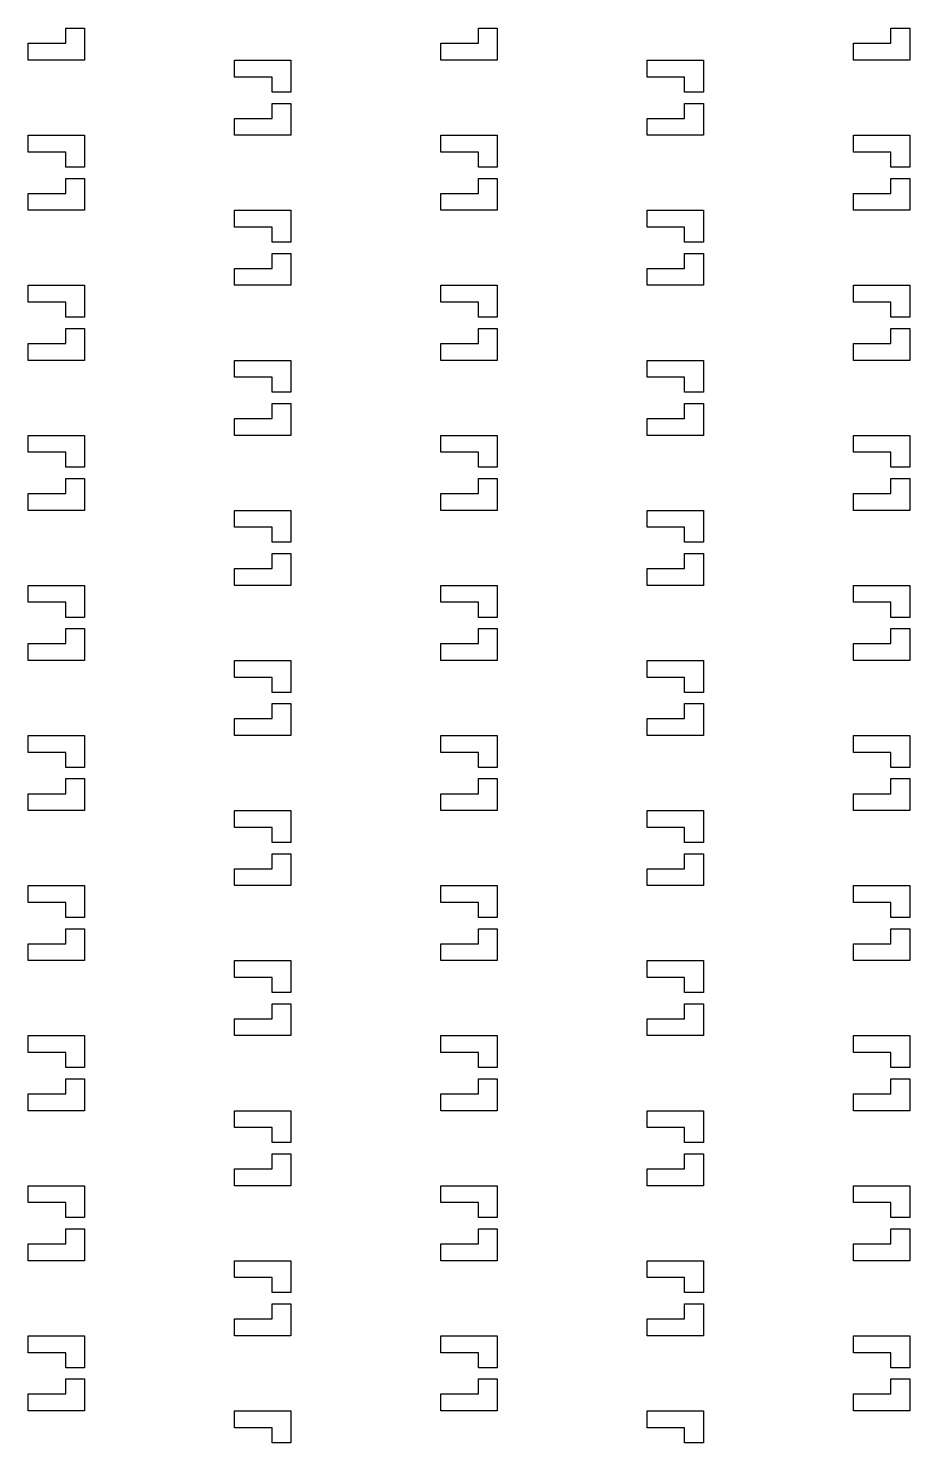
# Model space of a CAD drawing. Header units: millimetres. Extents: x 2102 to 86502, y 1818 to 64568.
# Drawn here: x 26464.3 to 26699.3, y 21895.4 to 22272.4 of the extents above; entities that cross this region are included whole.
import ezdxf

# ---------------------------------------------------------------- set-up
doc = ezdxf.new("R2010")
doc.units = ezdxf.units.MM
doc.layers.add('Layer-2', color=3, linetype='Continuous')

msp = doc.modelspace()

# ---------------------------------------------------------------- linework, layer by layer
at = {"layer": 'Layer-2'}
for p, q in [((26474.29, 22268.38), (26474.29, 22272.38)), ((26474.29, 22272.38), (26479.29, 22272.38)), ((26479.29, 22272.38), (26479.29, 22263.88)), ((26584.29, 22268.38), (26584.29, 22272.38)), ((26584.29, 22272.38), (26589.29, 22272.38)), ((26589.29, 22272.38), (26589.29, 22263.88)), ((26694.29, 22268.38), (26694.29, 22272.38)), ((26694.29, 22272.38), (26699.29, 22272.38)), ((26699.29, 22272.38), (26699.29, 22263.88)), ((26464.29, 22268.38), (26474.29, 22268.38)), ((26464.29, 22263.88), (26464.29, 22268.38)), ((26574.29, 22268.38), (26584.29, 22268.38)), ((26574.29, 22263.88), (26574.29, 22268.38)), ((26684.29, 22268.38), (26694.29, 22268.38)), ((26684.29, 22263.88), (26684.29, 22268.38)), ((26479.29, 22263.88), (26464.29, 22263.88)), ((26519.29, 22263.88), (26534.29, 22263.88)), ((26519.29, 22259.38), (26519.29, 22263.88)), ((26534.29, 22263.88), (26534.29, 22255.38)), ((26589.29, 22263.88), (26574.29, 22263.88)), ((26629.29, 22263.88), (26644.29, 22263.88)), ((26629.29, 22259.38), (26629.29, 22263.88)), ((26644.29, 22263.88), (26644.29, 22255.38)), ((26699.29, 22263.88), (26684.29, 22263.88)), ((26529.29, 22259.38), (26519.29, 22259.38)), ((26529.29, 22255.38), (26529.29, 22259.38)), ((26639.29, 22259.38), (26629.29, 22259.38)), ((26639.29, 22255.38), (26639.29, 22259.38)), ((26534.29, 22255.38), (26529.29, 22255.38)), ((26644.29, 22255.38), (26639.29, 22255.38)), ((26529.29, 22248.38), (26529.29, 22252.38)), ((26529.29, 22252.38), (26534.29, 22252.38)), ((26534.29, 22252.38), (26534.29, 22243.88)), ((26639.29, 22248.38), (26639.29, 22252.38)), ((26639.29, 22252.38), (26644.29, 22252.38)), ((26644.29, 22252.38), (26644.29, 22243.88)), ((26519.29, 22248.38), (26529.29, 22248.38)), ((26519.29, 22243.88), (26519.29, 22248.38)), ((26629.29, 22248.38), (26639.29, 22248.38)), ((26629.29, 22243.88), (26629.29, 22248.38)), ((26464.29, 22243.88), (26479.29, 22243.88)), ((26464.29, 22239.38), (26464.29, 22243.88)), ((26479.29, 22243.88), (26479.29, 22235.38)), ((26534.29, 22243.88), (26519.29, 22243.88)), ((26574.29, 22243.88), (26589.29, 22243.88)), ((26574.29, 22239.38), (26574.29, 22243.88)), ((26589.29, 22243.88), (26589.29, 22235.38)), ((26644.29, 22243.88), (26629.29, 22243.88)), ((26684.29, 22243.88), (26699.29, 22243.88)), ((26684.29, 22239.38), (26684.29, 22243.88)), ((26699.29, 22243.88), (26699.29, 22235.38)), ((26474.29, 22239.38), (26464.29, 22239.38)), ((26474.29, 22235.38), (26474.29, 22239.38)), ((26584.29, 22239.38), (26574.29, 22239.38)), ((26584.29, 22235.38), (26584.29, 22239.38)), ((26694.29, 22239.38), (26684.29, 22239.38)), ((26694.29, 22235.38), (26694.29, 22239.38)), ((26479.29, 22235.38), (26474.29, 22235.38)), ((26474.29, 22228.38), (26474.29, 22232.38)), ((26474.29, 22232.38), (26479.29, 22232.38)), ((26479.29, 22232.38), (26479.29, 22223.88)), ((26589.29, 22235.38), (26584.29, 22235.38)), ((26584.29, 22228.38), (26584.29, 22232.38)), ((26584.29, 22232.38), (26589.29, 22232.38)), ((26589.29, 22232.38), (26589.29, 22223.88)), ((26699.29, 22235.38), (26694.29, 22235.38)), ((26694.29, 22228.38), (26694.29, 22232.38)), ((26694.29, 22232.38), (26699.29, 22232.38)), ((26699.29, 22232.38), (26699.29, 22223.88)), ((26464.29, 22228.38), (26474.29, 22228.38)), ((26464.29, 22223.88), (26464.29, 22228.38)), ((26574.29, 22228.38), (26584.29, 22228.38)), ((26574.29, 22223.88), (26574.29, 22228.38)), ((26684.29, 22228.38), (26694.29, 22228.38)), ((26684.29, 22223.88), (26684.29, 22228.38)), ((26479.29, 22223.88), (26464.29, 22223.88)), ((26519.29, 22223.88), (26534.29, 22223.88)), ((26519.29, 22219.38), (26519.29, 22223.88)), ((26534.29, 22223.88), (26534.29, 22215.38)), ((26589.29, 22223.88), (26574.29, 22223.88)), ((26629.29, 22223.88), (26644.29, 22223.88)), ((26629.29, 22219.38), (26629.29, 22223.88)), ((26644.29, 22223.88), (26644.29, 22215.38)), ((26699.29, 22223.88), (26684.29, 22223.88)), ((26529.29, 22219.38), (26519.29, 22219.38)), ((26529.29, 22215.38), (26529.29, 22219.38)), ((26639.29, 22219.38), (26629.29, 22219.38)), ((26639.29, 22215.38), (26639.29, 22219.38)), ((26534.29, 22215.38), (26529.29, 22215.38)), ((26644.29, 22215.38), (26639.29, 22215.38)), ((26529.29, 22208.38), (26529.29, 22212.38)), ((26529.29, 22212.38), (26534.29, 22212.38)), ((26534.29, 22212.38), (26534.29, 22203.88)), ((26639.29, 22208.38), (26639.29, 22212.38)), ((26639.29, 22212.38), (26644.29, 22212.38)), ((26644.29, 22212.38), (26644.29, 22203.88)), ((26519.29, 22208.38), (26529.29, 22208.38)), ((26519.29, 22203.88), (26519.29, 22208.38)), ((26629.29, 22208.38), (26639.29, 22208.38)), ((26629.29, 22203.88), (26629.29, 22208.38)), ((26464.29, 22203.88), (26479.29, 22203.88)), ((26464.29, 22199.38), (26464.29, 22203.88)), ((26479.29, 22203.88), (26479.29, 22195.38)), ((26534.29, 22203.88), (26519.29, 22203.88)), ((26574.29, 22203.88), (26589.29, 22203.88)), ((26574.29, 22199.38), (26574.29, 22203.88)), ((26589.29, 22203.88), (26589.29, 22195.38)), ((26644.29, 22203.88), (26629.29, 22203.88)), ((26684.29, 22203.88), (26699.29, 22203.88)), ((26684.29, 22199.38), (26684.29, 22203.88)), ((26699.29, 22203.88), (26699.29, 22195.38)), ((26474.29, 22199.38), (26464.29, 22199.38)), ((26474.29, 22195.38), (26474.29, 22199.38)), ((26584.29, 22199.38), (26574.29, 22199.38)), ((26584.29, 22195.38), (26584.29, 22199.38)), ((26694.29, 22199.38), (26684.29, 22199.38)), ((26694.29, 22195.38), (26694.29, 22199.38)), ((26479.29, 22195.38), (26474.29, 22195.38)), ((26589.29, 22195.38), (26584.29, 22195.38)), ((26699.29, 22195.38), (26694.29, 22195.38)), ((26474.29, 22188.38), (26474.29, 22192.38)), ((26474.29, 22192.38), (26479.29, 22192.38)), ((26479.29, 22192.38), (26479.29, 22183.88)), ((26584.29, 22188.38), (26584.29, 22192.38)), ((26584.29, 22192.38), (26589.29, 22192.38)), ((26589.29, 22192.38), (26589.29, 22183.88)), ((26694.29, 22188.38), (26694.29, 22192.38)), ((26694.29, 22192.38), (26699.29, 22192.38)), ((26699.29, 22192.38), (26699.29, 22183.88)), ((26464.29, 22188.38), (26474.29, 22188.38)), ((26464.29, 22183.88), (26464.29, 22188.38)), ((26574.29, 22188.38), (26584.29, 22188.38)), ((26574.29, 22183.88), (26574.29, 22188.38)), ((26684.29, 22188.38), (26694.29, 22188.38)), ((26684.29, 22183.88), (26684.29, 22188.38)), ((26479.29, 22183.88), (26464.29, 22183.88)), ((26519.29, 22183.88), (26534.29, 22183.88)), ((26519.29, 22179.38), (26519.29, 22183.88)), ((26534.29, 22183.88), (26534.29, 22175.38)), ((26589.29, 22183.88), (26574.29, 22183.88)), ((26629.29, 22183.88), (26644.29, 22183.88)), ((26629.29, 22179.38), (26629.29, 22183.88)), ((26644.29, 22183.88), (26644.29, 22175.38)), ((26699.29, 22183.88), (26684.29, 22183.88)), ((26529.29, 22179.38), (26519.29, 22179.38)), ((26529.29, 22175.38), (26529.29, 22179.38)), ((26639.29, 22179.38), (26629.29, 22179.38)), ((26639.29, 22175.38), (26639.29, 22179.38)), ((26534.29, 22175.38), (26529.29, 22175.38)), ((26644.29, 22175.38), (26639.29, 22175.38)), ((26529.29, 22168.38), (26529.29, 22172.38)), ((26529.29, 22172.38), (26534.29, 22172.38)), ((26534.29, 22172.38), (26534.29, 22163.88)), ((26639.29, 22168.38), (26639.29, 22172.38)), ((26639.29, 22172.38), (26644.29, 22172.38)), ((26644.29, 22172.38), (26644.29, 22163.88)), ((26519.29, 22168.38), (26529.29, 22168.38)), ((26519.29, 22163.88), (26519.29, 22168.38)), ((26629.29, 22168.38), (26639.29, 22168.38)), ((26629.29, 22163.88), (26629.29, 22168.38)), ((26464.29, 22163.88), (26479.29, 22163.88)), ((26464.29, 22159.38), (26464.29, 22163.88)), ((26479.29, 22163.88), (26479.29, 22155.38)), ((26534.29, 22163.88), (26519.29, 22163.88)), ((26574.29, 22163.88), (26589.29, 22163.88)), ((26574.29, 22159.38), (26574.29, 22163.88)), ((26589.29, 22163.88), (26589.29, 22155.38)), ((26644.29, 22163.88), (26629.29, 22163.88)), ((26684.29, 22163.88), (26699.29, 22163.88)), ((26684.29, 22159.38), (26684.29, 22163.88)), ((26699.29, 22163.88), (26699.29, 22155.38)), ((26474.29, 22159.38), (26464.29, 22159.38)), ((26474.29, 22155.38), (26474.29, 22159.38)), ((26584.29, 22159.38), (26574.29, 22159.38)), ((26584.29, 22155.38), (26584.29, 22159.38)), ((26694.29, 22159.38), (26684.29, 22159.38)), ((26694.29, 22155.38), (26694.29, 22159.38)), ((26479.29, 22155.38), (26474.29, 22155.38)), ((26589.29, 22155.38), (26584.29, 22155.38)), ((26699.29, 22155.38), (26694.29, 22155.38)), ((26474.29, 22148.38), (26474.29, 22152.38)), ((26474.29, 22152.38), (26479.29, 22152.38)), ((26479.29, 22152.38), (26479.29, 22143.88)), ((26584.29, 22148.38), (26584.29, 22152.38)), ((26584.29, 22152.38), (26589.29, 22152.38)), ((26589.29, 22152.38), (26589.29, 22143.88)), ((26694.29, 22148.38), (26694.29, 22152.38)), ((26694.29, 22152.38), (26699.29, 22152.38)), ((26699.29, 22152.38), (26699.29, 22143.88)), ((26464.29, 22148.38), (26474.29, 22148.38)), ((26464.29, 22143.88), (26464.29, 22148.38)), ((26574.29, 22148.38), (26584.29, 22148.38)), ((26574.29, 22143.88), (26574.29, 22148.38)), ((26684.29, 22148.38), (26694.29, 22148.38)), ((26684.29, 22143.88), (26684.29, 22148.38)), ((26479.29, 22143.88), (26464.29, 22143.88)), ((26519.29, 22143.88), (26534.29, 22143.88)), ((26519.29, 22139.38), (26519.29, 22143.88)), ((26534.29, 22143.88), (26534.29, 22135.38)), ((26589.29, 22143.88), (26574.29, 22143.88)), ((26629.29, 22143.88), (26644.29, 22143.88)), ((26629.29, 22139.38), (26629.29, 22143.88)), ((26644.29, 22143.88), (26644.29, 22135.38)), ((26699.29, 22143.88), (26684.29, 22143.88)), ((26529.29, 22139.38), (26519.29, 22139.38)), ((26529.29, 22135.38), (26529.29, 22139.38)), ((26639.29, 22139.38), (26629.29, 22139.38)), ((26639.29, 22135.38), (26639.29, 22139.38)), ((26534.29, 22135.38), (26529.29, 22135.38)), ((26644.29, 22135.38), (26639.29, 22135.38)), ((26529.29, 22128.38), (26529.29, 22132.38)), ((26529.29, 22132.38), (26534.29, 22132.38)), ((26534.29, 22132.38), (26534.29, 22123.88)), ((26639.29, 22128.38), (26639.29, 22132.38)), ((26639.29, 22132.38), (26644.29, 22132.38)), ((26644.29, 22132.38), (26644.29, 22123.88)), ((26519.29, 22128.38), (26529.29, 22128.38)), ((26519.29, 22123.88), (26519.29, 22128.38)), ((26629.29, 22128.38), (26639.29, 22128.38)), ((26629.29, 22123.88), (26629.29, 22128.38)), ((26464.29, 22123.88), (26479.29, 22123.88)), ((26464.29, 22119.38), (26464.29, 22123.88)), ((26479.29, 22123.88), (26479.29, 22115.38)), ((26534.29, 22123.88), (26519.29, 22123.88)), ((26574.29, 22123.88), (26589.29, 22123.88)), ((26574.29, 22119.38), (26574.29, 22123.88)), ((26589.29, 22123.88), (26589.29, 22115.38)), ((26644.29, 22123.88), (26629.29, 22123.88)), ((26684.29, 22123.88), (26699.29, 22123.88)), ((26684.29, 22119.38), (26684.29, 22123.88)), ((26699.29, 22123.88), (26699.29, 22115.38)), ((26474.29, 22119.38), (26464.29, 22119.38)), ((26474.29, 22115.38), (26474.29, 22119.38)), ((26584.29, 22119.38), (26574.29, 22119.38)), ((26584.29, 22115.38), (26584.29, 22119.38)), ((26694.29, 22119.38), (26684.29, 22119.38)), ((26694.29, 22115.38), (26694.29, 22119.38)), ((26479.29, 22115.38), (26474.29, 22115.38)), ((26589.29, 22115.38), (26584.29, 22115.38)), ((26699.29, 22115.38), (26694.29, 22115.38)), ((26474.29, 22108.38), (26474.29, 22112.38)), ((26474.29, 22112.38), (26479.29, 22112.38)), ((26479.29, 22112.38), (26479.29, 22103.88)), ((26584.29, 22108.38), (26584.29, 22112.38)), ((26584.29, 22112.38), (26589.29, 22112.38)), ((26589.29, 22112.38), (26589.29, 22103.88)), ((26694.29, 22108.38), (26694.29, 22112.38)), ((26694.29, 22112.38), (26699.29, 22112.38)), ((26699.29, 22112.38), (26699.29, 22103.88)), ((26464.29, 22108.38), (26474.29, 22108.38)), ((26464.29, 22103.88), (26464.29, 22108.38)), ((26574.29, 22108.38), (26584.29, 22108.38)), ((26574.29, 22103.88), (26574.29, 22108.38)), ((26684.29, 22108.38), (26694.29, 22108.38)), ((26684.29, 22103.88), (26684.29, 22108.38)), ((26479.29, 22103.88), (26464.29, 22103.88)), ((26519.29, 22103.88), (26534.29, 22103.88)), ((26519.29, 22099.38), (26519.29, 22103.88)), ((26534.29, 22103.88), (26534.29, 22095.38)), ((26589.29, 22103.88), (26574.29, 22103.88)), ((26629.29, 22103.88), (26644.29, 22103.88)), ((26629.29, 22099.38), (26629.29, 22103.88)), ((26644.29, 22103.88), (26644.29, 22095.38)), ((26699.29, 22103.88), (26684.29, 22103.88)), ((26529.29, 22099.38), (26519.29, 22099.38)), ((26529.29, 22095.38), (26529.29, 22099.38)), ((26639.29, 22099.38), (26629.29, 22099.38)), ((26639.29, 22095.38), (26639.29, 22099.38)), ((26534.29, 22095.38), (26529.29, 22095.38)), ((26529.29, 22088.38), (26529.29, 22092.38)), ((26529.29, 22092.38), (26534.29, 22092.38)), ((26534.29, 22092.38), (26534.29, 22083.88)), ((26644.29, 22095.38), (26639.29, 22095.38)), ((26639.29, 22088.38), (26639.29, 22092.38)), ((26639.29, 22092.38), (26644.29, 22092.38)), ((26644.29, 22092.38), (26644.29, 22083.88)), ((26519.29, 22088.38), (26529.29, 22088.38)), ((26519.29, 22083.88), (26519.29, 22088.38)), ((26629.29, 22088.38), (26639.29, 22088.38)), ((26629.29, 22083.88), (26629.29, 22088.38)), ((26464.29, 22083.88), (26479.29, 22083.88)), ((26464.29, 22079.38), (26464.29, 22083.88)), ((26479.29, 22083.88), (26479.29, 22075.38)), ((26534.29, 22083.88), (26519.29, 22083.88)), ((26574.29, 22083.88), (26589.29, 22083.88)), ((26574.29, 22079.38), (26574.29, 22083.88)), ((26589.29, 22083.88), (26589.29, 22075.38)), ((26644.29, 22083.88), (26629.29, 22083.88)), ((26684.29, 22083.88), (26699.29, 22083.88)), ((26684.29, 22079.38), (26684.29, 22083.88)), ((26699.29, 22083.88), (26699.29, 22075.38)), ((26474.29, 22079.38), (26464.29, 22079.38)), ((26474.29, 22075.38), (26474.29, 22079.38)), ((26584.29, 22079.38), (26574.29, 22079.38)), ((26584.29, 22075.38), (26584.29, 22079.38)), ((26694.29, 22079.38), (26684.29, 22079.38)), ((26694.29, 22075.38), (26694.29, 22079.38)), ((26479.29, 22075.38), (26474.29, 22075.38)), ((26589.29, 22075.38), (26584.29, 22075.38)), ((26699.29, 22075.38), (26694.29, 22075.38)), ((26474.29, 22068.38), (26474.29, 22072.38)), ((26474.29, 22072.38), (26479.29, 22072.38)), ((26479.29, 22072.38), (26479.29, 22063.88)), ((26584.29, 22068.38), (26584.29, 22072.38)), ((26584.29, 22072.38), (26589.29, 22072.38)), ((26589.29, 22072.38), (26589.29, 22063.88)), ((26694.29, 22068.38), (26694.29, 22072.38)), ((26694.29, 22072.38), (26699.29, 22072.38)), ((26699.29, 22072.38), (26699.29, 22063.88)), ((26464.29, 22068.38), (26474.29, 22068.38)), ((26464.29, 22063.88), (26464.29, 22068.38)), ((26574.29, 22068.38), (26584.29, 22068.38)), ((26574.29, 22063.88), (26574.29, 22068.38)), ((26684.29, 22068.38), (26694.29, 22068.38)), ((26684.29, 22063.88), (26684.29, 22068.38)), ((26479.29, 22063.88), (26464.29, 22063.88)), ((26519.29, 22063.88), (26534.29, 22063.88)), ((26519.29, 22059.38), (26519.29, 22063.88)), ((26534.29, 22063.88), (26534.29, 22055.38)), ((26589.29, 22063.88), (26574.29, 22063.88)), ((26629.29, 22063.88), (26644.29, 22063.88)), ((26629.29, 22059.38), (26629.29, 22063.88)), ((26644.29, 22063.88), (26644.29, 22055.38)), ((26699.29, 22063.88), (26684.29, 22063.88)), ((26529.29, 22059.38), (26519.29, 22059.38)), ((26529.29, 22055.38), (26529.29, 22059.38)), ((26639.29, 22059.38), (26629.29, 22059.38)), ((26639.29, 22055.38), (26639.29, 22059.38)), ((26534.29, 22055.38), (26529.29, 22055.38)), ((26644.29, 22055.38), (26639.29, 22055.38)), ((26529.29, 22048.38), (26529.29, 22052.38)), ((26529.29, 22052.38), (26534.29, 22052.38)), ((26534.29, 22052.38), (26534.29, 22043.88)), ((26639.29, 22048.38), (26639.29, 22052.38)), ((26639.29, 22052.38), (26644.29, 22052.38)), ((26644.29, 22052.38), (26644.29, 22043.88)), ((26519.29, 22048.38), (26529.29, 22048.38)), ((26519.29, 22043.88), (26519.29, 22048.38)), ((26629.29, 22048.38), (26639.29, 22048.38)), ((26629.29, 22043.88), (26629.29, 22048.38)), ((26464.29, 22043.88), (26479.29, 22043.88)), ((26464.29, 22039.38), (26464.29, 22043.88)), ((26479.29, 22043.88), (26479.29, 22035.38)), ((26534.29, 22043.88), (26519.29, 22043.88)), ((26574.29, 22043.88), (26589.29, 22043.88)), ((26574.29, 22039.38), (26574.29, 22043.88)), ((26589.29, 22043.88), (26589.29, 22035.38)), ((26644.29, 22043.88), (26629.29, 22043.88)), ((26684.29, 22043.88), (26699.29, 22043.88)), ((26684.29, 22039.38), (26684.29, 22043.88)), ((26699.29, 22043.88), (26699.29, 22035.38)), ((26474.29, 22039.38), (26464.29, 22039.38)), ((26474.29, 22035.38), (26474.29, 22039.38)), ((26584.29, 22039.38), (26574.29, 22039.38)), ((26584.29, 22035.38), (26584.29, 22039.38)), ((26694.29, 22039.38), (26684.29, 22039.38)), ((26694.29, 22035.38), (26694.29, 22039.38)), ((26479.29, 22035.38), (26474.29, 22035.38)), ((26474.29, 22028.38), (26474.29, 22032.38)), ((26474.29, 22032.38), (26479.29, 22032.38)), ((26479.29, 22032.38), (26479.29, 22023.88)), ((26589.29, 22035.38), (26584.29, 22035.38)), ((26584.29, 22028.38), (26584.29, 22032.38)), ((26584.29, 22032.38), (26589.29, 22032.38)), ((26589.29, 22032.38), (26589.29, 22023.88)), ((26699.29, 22035.38), (26694.29, 22035.38)), ((26694.29, 22028.38), (26694.29, 22032.38)), ((26694.29, 22032.38), (26699.29, 22032.38)), ((26699.29, 22032.38), (26699.29, 22023.88)), ((26464.29, 22028.38), (26474.29, 22028.38)), ((26464.29, 22023.88), (26464.29, 22028.38)), ((26574.29, 22028.38), (26584.29, 22028.38)), ((26574.29, 22023.88), (26574.29, 22028.38)), ((26684.29, 22028.38), (26694.29, 22028.38)), ((26684.29, 22023.88), (26684.29, 22028.38)), ((26479.29, 22023.88), (26464.29, 22023.88)), ((26519.29, 22023.88), (26534.29, 22023.88)), ((26519.29, 22019.38), (26519.29, 22023.88)), ((26534.29, 22023.88), (26534.29, 22015.38)), ((26589.29, 22023.88), (26574.29, 22023.88)), ((26629.29, 22023.88), (26644.29, 22023.88)), ((26629.29, 22019.38), (26629.29, 22023.88)), ((26644.29, 22023.88), (26644.29, 22015.38)), ((26699.29, 22023.88), (26684.29, 22023.88)), ((26529.29, 22019.38), (26519.29, 22019.38)), ((26529.29, 22015.38), (26529.29, 22019.38)), ((26639.29, 22019.38), (26629.29, 22019.38)), ((26639.29, 22015.38), (26639.29, 22019.38)), ((26534.29, 22015.38), (26529.29, 22015.38)), ((26644.29, 22015.38), (26639.29, 22015.38)), ((26529.29, 22008.38), (26529.29, 22012.38)), ((26529.29, 22012.38), (26534.29, 22012.38)), ((26534.29, 22012.38), (26534.29, 22003.88)), ((26639.29, 22008.38), (26639.29, 22012.38)), ((26639.29, 22012.38), (26644.29, 22012.38)), ((26644.29, 22012.38), (26644.29, 22003.88)), ((26519.29, 22008.38), (26529.29, 22008.38)), ((26519.29, 22003.88), (26519.29, 22008.38)), ((26629.29, 22008.38), (26639.29, 22008.38)), ((26629.29, 22003.88), (26629.29, 22008.38)), ((26464.29, 22003.88), (26479.29, 22003.88)), ((26464.29, 21999.38), (26464.29, 22003.88)), ((26479.29, 22003.88), (26479.29, 21995.38)), ((26534.29, 22003.88), (26519.29, 22003.88)), ((26574.29, 22003.88), (26589.29, 22003.88)), ((26574.29, 21999.38), (26574.29, 22003.88)), ((26589.29, 22003.88), (26589.29, 21995.38)), ((26644.29, 22003.88), (26629.29, 22003.88)), ((26684.29, 22003.88), (26699.29, 22003.88)), ((26684.29, 21999.38), (26684.29, 22003.88)), ((26699.29, 22003.88), (26699.29, 21995.38)), ((26474.29, 21999.38), (26464.29, 21999.38)), ((26474.29, 21995.38), (26474.29, 21999.38)), ((26584.29, 21999.38), (26574.29, 21999.38)), ((26584.29, 21995.38), (26584.29, 21999.38)), ((26694.29, 21999.38), (26684.29, 21999.38)), ((26694.29, 21995.38), (26694.29, 21999.38)), ((26479.29, 21995.38), (26474.29, 21995.38)), ((26589.29, 21995.38), (26584.29, 21995.38)), ((26699.29, 21995.38), (26694.29, 21995.38)), ((26474.29, 21988.38), (26474.29, 21992.38)), ((26474.29, 21992.38), (26479.29, 21992.38)), ((26479.29, 21992.38), (26479.29, 21983.88)), ((26584.29, 21988.38), (26584.29, 21992.38)), ((26584.29, 21992.38), (26589.29, 21992.38)), ((26589.29, 21992.38), (26589.29, 21983.88)), ((26694.29, 21988.38), (26694.29, 21992.38)), ((26694.29, 21992.38), (26699.29, 21992.38)), ((26699.29, 21992.38), (26699.29, 21983.88)), ((26464.29, 21988.38), (26474.29, 21988.38)), ((26464.29, 21983.88), (26464.29, 21988.38)), ((26574.29, 21988.38), (26584.29, 21988.38)), ((26574.29, 21983.88), (26574.29, 21988.38)), ((26684.29, 21988.38), (26694.29, 21988.38)), ((26684.29, 21983.88), (26684.29, 21988.38)), ((26479.29, 21983.88), (26464.29, 21983.88)), ((26519.29, 21983.88), (26534.29, 21983.88)), ((26519.29, 21979.38), (26519.29, 21983.88)), ((26534.29, 21983.88), (26534.29, 21975.38)), ((26589.29, 21983.88), (26574.29, 21983.88)), ((26629.29, 21983.88), (26644.29, 21983.88)), ((26629.29, 21979.38), (26629.29, 21983.88)), ((26644.29, 21983.88), (26644.29, 21975.38)), ((26699.29, 21983.88), (26684.29, 21983.88)), ((26529.29, 21979.38), (26519.29, 21979.38)), ((26529.29, 21975.38), (26529.29, 21979.38)), ((26639.29, 21979.38), (26629.29, 21979.38)), ((26639.29, 21975.38), (26639.29, 21979.38)), ((26534.29, 21975.38), (26529.29, 21975.38)), ((26644.29, 21975.38), (26639.29, 21975.38)), ((26529.29, 21968.38), (26529.29, 21972.38)), ((26529.29, 21972.38), (26534.29, 21972.38)), ((26534.29, 21972.38), (26534.29, 21963.88)), ((26639.29, 21968.38), (26639.29, 21972.38)), ((26639.29, 21972.38), (26644.29, 21972.38)), ((26644.29, 21972.38), (26644.29, 21963.88)), ((26519.29, 21968.38), (26529.29, 21968.38)), ((26519.29, 21963.88), (26519.29, 21968.38)), ((26629.29, 21968.38), (26639.29, 21968.38)), ((26629.29, 21963.88), (26629.29, 21968.38)), ((26464.29, 21963.88), (26479.29, 21963.88)), ((26464.29, 21959.38), (26464.29, 21963.88)), ((26479.29, 21963.88), (26479.29, 21955.38)), ((26534.29, 21963.88), (26519.29, 21963.88)), ((26574.29, 21963.88), (26589.29, 21963.88)), ((26574.29, 21959.38), (26574.29, 21963.88)), ((26589.29, 21963.88), (26589.29, 21955.38)), ((26644.29, 21963.88), (26629.29, 21963.88)), ((26684.29, 21963.88), (26699.29, 21963.88)), ((26684.29, 21959.38), (26684.29, 21963.88)), ((26699.29, 21963.88), (26699.29, 21955.38)), ((26474.29, 21959.38), (26464.29, 21959.38)), ((26474.29, 21955.38), (26474.29, 21959.38)), ((26584.29, 21959.38), (26574.29, 21959.38)), ((26584.29, 21955.38), (26584.29, 21959.38)), ((26694.29, 21959.38), (26684.29, 21959.38)), ((26694.29, 21955.38), (26694.29, 21959.38)), ((26479.29, 21955.38), (26474.29, 21955.38)), ((26589.29, 21955.38), (26584.29, 21955.38)), ((26699.29, 21955.38), (26694.29, 21955.38)), ((26474.29, 21948.38), (26474.29, 21952.38)), ((26474.29, 21952.38), (26479.29, 21952.38)), ((26479.29, 21952.38), (26479.29, 21943.88)), ((26584.29, 21948.38), (26584.29, 21952.38)), ((26584.29, 21952.38), (26589.29, 21952.38)), ((26589.29, 21952.38), (26589.29, 21943.88)), ((26694.29, 21948.38), (26694.29, 21952.38)), ((26694.29, 21952.38), (26699.29, 21952.38)), ((26699.29, 21952.38), (26699.29, 21943.88)), ((26464.29, 21948.38), (26474.29, 21948.38)), ((26464.29, 21943.88), (26464.29, 21948.38)), ((26574.29, 21948.38), (26584.29, 21948.38)), ((26574.29, 21943.88), (26574.29, 21948.38)), ((26684.29, 21948.38), (26694.29, 21948.38)), ((26684.29, 21943.88), (26684.29, 21948.38)), ((26479.29, 21943.88), (26464.29, 21943.88)), ((26519.29, 21943.88), (26534.29, 21943.88)), ((26519.29, 21939.38), (26519.29, 21943.88)), ((26534.29, 21943.88), (26534.29, 21935.38)), ((26589.29, 21943.88), (26574.29, 21943.88)), ((26629.29, 21943.88), (26644.29, 21943.88)), ((26629.29, 21939.38), (26629.29, 21943.88)), ((26644.29, 21943.88), (26644.29, 21935.38)), ((26699.29, 21943.88), (26684.29, 21943.88)), ((26529.29, 21939.38), (26519.29, 21939.38)), ((26529.29, 21935.38), (26529.29, 21939.38)), ((26639.29, 21939.38), (26629.29, 21939.38)), ((26639.29, 21935.38), (26639.29, 21939.38)), ((26534.29, 21935.38), (26529.29, 21935.38)), ((26644.29, 21935.38), (26639.29, 21935.38)), ((26529.29, 21928.38), (26529.29, 21932.38)), ((26529.29, 21932.38), (26534.29, 21932.38)), ((26534.29, 21932.38), (26534.29, 21923.88)), ((26639.29, 21928.38), (26639.29, 21932.38)), ((26639.29, 21932.38), (26644.29, 21932.38)), ((26644.29, 21932.38), (26644.29, 21923.88)), ((26519.29, 21928.38), (26529.29, 21928.38)), ((26519.29, 21923.88), (26519.29, 21928.38)), ((26629.29, 21928.38), (26639.29, 21928.38)), ((26629.29, 21923.88), (26629.29, 21928.38)), ((26464.29, 21923.88), (26479.29, 21923.88)), ((26464.29, 21919.38), (26464.29, 21923.88)), ((26479.29, 21923.88), (26479.29, 21915.38)), ((26534.29, 21923.88), (26519.29, 21923.88)), ((26574.29, 21923.88), (26589.29, 21923.88)), ((26574.29, 21919.38), (26574.29, 21923.88)), ((26589.29, 21923.88), (26589.29, 21915.38)), ((26644.29, 21923.88), (26629.29, 21923.88)), ((26684.29, 21923.88), (26699.29, 21923.88)), ((26684.29, 21919.38), (26684.29, 21923.88)), ((26699.29, 21923.88), (26699.29, 21915.38)), ((26474.29, 21919.38), (26464.29, 21919.38)), ((26474.29, 21915.38), (26474.29, 21919.38)), ((26584.29, 21919.38), (26574.29, 21919.38)), ((26584.29, 21915.38), (26584.29, 21919.38)), ((26694.29, 21919.38), (26684.29, 21919.38)), ((26694.29, 21915.38), (26694.29, 21919.38)), ((26479.29, 21915.38), (26474.29, 21915.38)), ((26589.29, 21915.38), (26584.29, 21915.38)), ((26699.29, 21915.38), (26694.29, 21915.38)), ((26474.29, 21908.38), (26474.29, 21912.38)), ((26474.29, 21912.38), (26479.29, 21912.38)), ((26479.29, 21912.38), (26479.29, 21903.88)), ((26584.29, 21908.38), (26584.29, 21912.38)), ((26584.29, 21912.38), (26589.29, 21912.38)), ((26589.29, 21912.38), (26589.29, 21903.88)), ((26694.29, 21908.38), (26694.29, 21912.38)), ((26694.29, 21912.38), (26699.29, 21912.38)), ((26699.29, 21912.38), (26699.29, 21903.88)), ((26464.29, 21908.38), (26474.29, 21908.38)), ((26464.29, 21903.88), (26464.29, 21908.38)), ((26574.29, 21908.38), (26584.29, 21908.38)), ((26574.29, 21903.88), (26574.29, 21908.38)), ((26684.29, 21908.38), (26694.29, 21908.38)), ((26684.29, 21903.88), (26684.29, 21908.38)), ((26479.29, 21903.88), (26464.29, 21903.88)), ((26519.29, 21903.88), (26534.29, 21903.88)), ((26519.29, 21899.38), (26519.29, 21903.88)), ((26534.29, 21903.88), (26534.29, 21895.38)), ((26589.29, 21903.88), (26574.29, 21903.88)), ((26629.29, 21903.88), (26644.29, 21903.88)), ((26629.29, 21899.38), (26629.29, 21903.88)), ((26644.29, 21903.88), (26644.29, 21895.38)), ((26699.29, 21903.88), (26684.29, 21903.88)), ((26529.29, 21899.38), (26519.29, 21899.38)), ((26529.29, 21895.38), (26529.29, 21899.38)), ((26639.29, 21899.38), (26629.29, 21899.38)), ((26639.29, 21895.38), (26639.29, 21899.38)), ((26534.29, 21895.38), (26529.29, 21895.38)), ((26644.29, 21895.38), (26639.29, 21895.38))]:
    msp.add_line(p, q, dxfattribs=at)

doc.saveas('drawing.dxf')
